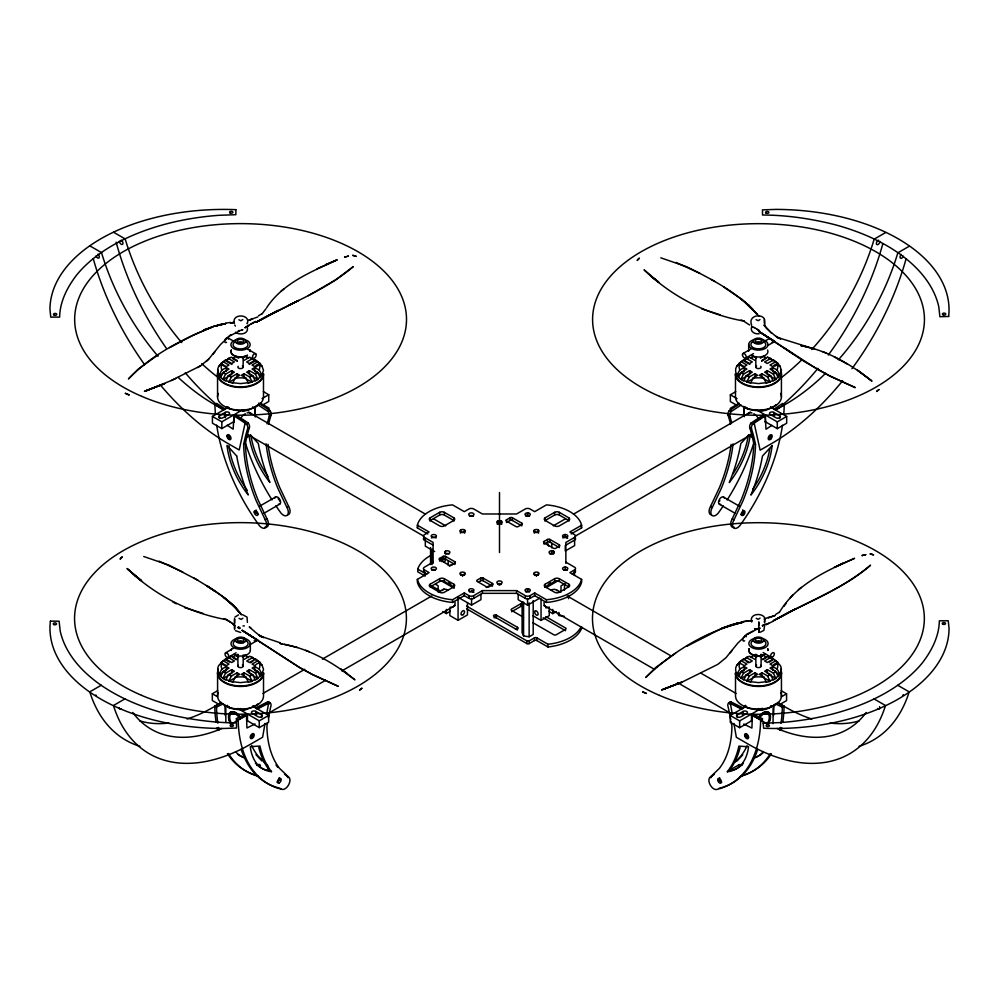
<?xml version="1.0" encoding="UTF-8"?>
<svg xmlns="http://www.w3.org/2000/svg" width="999" height="999" viewBox="0 0 999 999"><rect width="100%" height="100%" fill="white"/><g stroke="black" fill="none" stroke-linecap="round" stroke-linejoin="round"><path stroke-width="1.5" d="M751.485 721.378L751.498 714.335A171.865 99.226 60 0 0 768.106 724.225M751.735 622.027C748.176 611.725 768.718 612.15 764.56 622.477L764.26 621.166M765.421 422.465L765.434 415.409L753.933 422.053L760.127 450.187L769.73 444.642A204.221 117.907 -60 0 0 842.594 380.806M764.585 625.686L763.923 630.369L760.189 632.23M234.565 622.639L234.578 618.693L234.553 624.775M764.447 325.499L771.715 333.254L766.383 328.284L764.135 324.85L764.447 325.774L764.897 326.423L764.422 319.218L764.447 323.351M748.651 351.286L748.688 344.568M762.337 721.728A145.504 84.003 60 0 0 762.424 718.693L754.12 714.61L752.359 715.634L751.91 728.096L743.78 724.038M773.563 715.596L773.95 704.695M242.757 319.58L240.946 320.804L238.923 319.792M760.077 618.106L758.266 619.33L756.243 618.331M758.678 625.948L758.853 621.902L758.678 628.296L760.189 628.146L757.841 628.808L758.716 628.096M264.847 527.235A7.055 4.071 60 0 0 266.945 518.768L257.979 499.762A118.956 68.681 60 0 1 245.417 443.331A236.95 136.813 60 0 1 249.413 427.672A4.396 2.535 60 0 0 248.252 423.027L235.727 414.822L233.978 415.834L233.167 429.158L227.235 425.262M254.982 413.698L255.432 406.293M242.894 618.231L241.159 619.392L239.036 618.356M759.964 319.555L758.229 320.716L756.106 319.68M265.035 723.451L262.612 737.25L253.009 742.794A204.221 117.907 -60 0 1 113.436 705.519L124.912 698.9M266.646 714.248L268.806 701.972L257.305 708.616M268.406 411.138L269.068 408.179L260.115 403.009M762.399 709.502L762.399 708.815L760.589 710.289L758.328 708.503M711.475 514.922A7.055 4.071 -60 0 1 710.576 506.368L719.542 487.362A118.956 68.681 -60 0 0 731.131 444.405M723.276 505.881A145.504 84.003 -60 0 1 719.268 511.663A7.055 4.071 -60 0 1 712.212 515.596A7.055 4.071 -60 0 1 712.337 507.38L721.303 488.374A118.956 68.681 -60 0 0 733.066 443.893M734.315 527.335A7.055 4.071 -60 0 1 732.217 518.868L741.183 499.862A118.956 68.681 -60 0 0 753.745 443.419A236.95 136.813 -60 0 0 749.75 427.772A4.396 2.535 -60 0 1 750.911 423.126L763.436 414.91L765.197 415.921L765.996 429.245L771.927 425.362M782.479 425.249A145.504 84.003 -60 0 1 740.908 524.163A7.055 4.071 -60 0 1 733.853 528.096A7.055 4.071 -60 0 1 733.978 519.88L742.944 500.874A118.956 68.681 -60 0 0 755.506 444.443A236.95 136.813 -60 0 0 751.51 428.783A4.396 2.535 -60 0 1 752.672 424.138L765.197 415.921M220.779 377.085L223.401 372.302L228.971 369.093L226.273 367.532L221.828 370.105L219.156 374.912L220.629 377.597L224.275 380.332L225.799 381.006L228.296 375.686L234.353 372.202L231.656 370.641L225.612 374.138L223.114 378.846M228.846 381.743L231.481 376.96L237.038 373.751L239.735 375.299L235.289 377.872L232.605 383.304L225.799 380.394M220.804 676.111L223.439 671.316L228.996 668.106L226.311 666.558L221.865 669.118L219.181 673.938L220.667 676.61L224.313 679.357L225.836 680.032L228.334 674.712L234.378 671.216L231.693 669.667L225.637 673.164L223.139 677.871M228.883 680.769L231.518 675.986L237.075 672.777L239.76 674.325L235.314 676.897L232.642 682.317L225.836 679.42M738.698 377.073L741.333 372.277L746.89 369.068L744.205 367.52L739.76 370.08L737.075 374.9L738.561 377.572L742.207 380.319L743.731 380.994L746.228 375.674L752.272 372.177L749.587 370.629L743.531 374.113L741.046 378.833M746.777 381.73L749.412 376.948L754.969 373.738L757.654 375.287L753.221 377.847L750.536 383.279L743.731 380.382M741.071 677.846L743.568 673.139L749.612 669.642L752.309 671.203L746.253 674.7L743.756 680.019L738.586 675.986M746.802 680.756L749.437 675.961L754.994 672.752L757.692 674.313L753.246 676.872L750.561 682.305L743.756 679.407M737.112 673.925L739.784 669.105L744.23 666.545L746.927 668.094L741.37 671.303L738.736 676.71L737.112 673.925C734.427 670.541 735.301 664.497 739.784 663.061L744.23 665.634L746.927 664.073L741.37 660.863L737.112 664.785M265.871 308.853L261.963 313.986M843.268 562.986L834.415 567.357L854.595 558.316C826.235 570.704 795.641 584.765 779.282 612.512M219.156 365.784L223.401 361.863L228.971 365.072L226.273 366.621L221.828 364.061C217.345 365.497 216.471 371.528 219.156 374.912M221.828 364.061L221.079 367.083L221.828 370.105M223.401 361.863L225.612 360.027L231.656 363.511L234.353 361.963L228.296 358.466L225.799 360.914M257.63 372.302L260.264 377.697L261.888 374.912L259.216 370.105L254.77 367.532L252.073 369.093L257.63 372.302L255.432 374.138L249.388 370.641L246.691 372.202L252.747 375.686L255.245 381.006L257.929 379.458L255.432 374.138M259.216 370.105C260.602 365.422 260.077 361.363 254.77 366.621L252.073 365.072L257.63 361.863L260.264 363.611L261.888 366.396L259.216 364.061M261.888 374.912L263.486 370.354L261.888 365.784M220.667 663.348L223.439 660.888L228.996 664.098L226.311 665.646L221.865 663.086C217.37 664.51 216.508 670.554 219.181 673.938M221.865 663.086L221.116 666.108L221.865 669.118M223.439 660.888L225.637 659.053L231.693 662.537L234.378 660.988L228.334 657.492L225.836 659.939L229.495 662.05M257.667 671.316L260.302 676.723L261.925 673.938L259.24 669.118L254.795 666.558L252.11 668.106L257.667 671.316L255.469 673.164L249.413 669.667L246.728 671.216L252.772 674.712L255.269 680.032L257.954 678.483L255.469 673.164M259.24 669.118C260.627 664.435 260.115 660.389 254.795 665.646L252.11 664.098L257.667 660.888L260.302 662.637L261.925 665.421L259.24 663.086M261.925 673.938L263.524 669.367L261.925 664.797M737.075 365.759L741.333 361.838L746.89 365.047L744.205 366.608L739.76 364.036C735.264 365.472 734.402 371.516 737.075 374.9M739.76 364.036L739.01 367.058L739.76 370.08M741.333 361.838L743.531 360.002L749.587 363.499L752.272 361.95L746.228 358.454L741.046 362.45M775.561 372.277L778.196 377.684L779.819 374.9L777.135 370.08L772.689 367.52L770.004 369.068L775.561 372.277L773.363 374.113L767.307 370.629L764.622 372.177L770.666 375.674L773.164 380.994L775.861 379.445L773.363 374.113M777.135 370.08C778.533 365.397 778.009 361.351 772.689 366.608L770.004 365.047L775.561 361.838L778.196 363.586L779.819 366.371L777.135 364.036M779.819 374.9L781.418 370.329L779.819 365.759M739.784 663.061L739.048 666.083L739.784 669.105M741.37 660.863L743.568 659.028L749.612 662.524L752.309 660.963L746.253 657.479L743.756 659.914M775.599 671.303L778.221 676.71L779.844 673.925L777.172 669.105L772.726 666.545L770.029 668.094L775.599 671.303L773.388 673.139L767.344 669.642L764.647 671.203L770.704 674.7L773.201 680.019L775.886 678.458L773.388 673.139M777.172 669.105C778.558 664.422 778.046 660.376 772.726 665.634L770.029 664.073L775.599 660.863L778.371 663.336M779.844 673.925C782.529 670.541 781.655 664.497 777.172 663.061M266.608 307.817C282.592 283.167 311.651 271.628 337.262 259.79L317.095 268.818M783.928 606.343L786.076 603.384M244.43 409.802L242.632 411.288L248.052 410.277L254.595 407.28A19.918 11.501 0 0 0 257.767 404.895M762.362 409.79L760.551 411.263L765.971 410.264L772.527 407.255A19.918 11.501 0 0 0 775.699 404.87M164.585 383.666L144.405 391.371L164.56 383.616L145.879 390.859L171.353 380.507L200.574 365.796L208.679 359.141L220.554 344.493L230.732 334.902L227.235 337.762M681.905 682.192L663.199 689.385L681.905 682.192L717.894 664.323L725.998 657.679L737.886 643.031L748.064 633.428L744.567 636.301M234.865 617.12L238.536 614.86M212.924 354.208L215.072 351.598M730.257 652.734L732.392 650.124M742.781 754.857L737.037 760.976M790.321 597.689L792.756 594.892M748.538 435.164L740.821 443.581A126.411 72.989 -60 0 1 729.258 482.567A62.263 35.952 -60 0 0 750.311 434.428M206.244 361.513L208.679 359.153M735.276 761.987L741.021 755.881A118.956 68.681 60 0 0 747.102 745.729M762.424 718.693L760.664 719.705A145.504 84.003 60 0 1 717.344 789.297A7.055 4.071 60 0 1 710.289 785.089A7.055 4.071 60 0 1 710.414 777.022L719.38 768.368A118.956 68.681 60 0 0 731.93 726.435A236.95 136.813 60 0 0 731.081 721.415M710.414 777.022L714.322 774.312M281.106 291.121L284.003 288.836M798.426 589.647L801.335 587.375M220.779 363.611L225.612 360.027M224.275 361.588L223.114 361.85M257.929 378.846L260.264 377.085M220.804 662.637L225.637 659.053M257.954 677.871L260.302 676.111M738.698 363.586L743.531 360.002M775.861 378.833L778.196 377.073M738.736 662.612L743.568 659.028M742.245 660.589L741.071 660.851M775.886 677.846L778.221 676.098M228.846 358.953L229.495 358.479M228.883 657.966L231.518 656.218L237.075 659.427M746.777 358.928L749.412 357.18L754.969 360.389M747.452 657.479L743.756 659.303M784.24 404.533L775.923 410.052L774.163 409.028L782.479 403.521L784.24 404.533A145.504 84.003 -60 0 1 783.765 414.036M730.619 424.25A236.95 136.813 -60 0 0 728.096 415.272A4.396 2.535 -60 0 1 729.258 410.626L739.285 404.058M731.705 422.652A236.95 136.813 -60 0 0 729.857 416.296A4.396 2.535 -60 0 1 731.018 411.638L741.046 405.07M158.354 354.57L138.224 369.118L128.446 378.946C151.598 354.795 182.38 339.098 213.062 326.685L192.645 335.414L169.58 347.664M675.674 653.109L655.544 667.644L645.766 677.472C672.514 651.573 706.605 631.006 742.969 622.24L723.688 627.634M237.362 361.363L232.605 358.629L235.489 356.243M238.037 655.069L235.314 655.307L232.642 657.642M753.421 356.218L750.536 357.992L752.509 357.517M750.561 657.629L753.246 655.294L757.217 654.957M197.665 367.57L200.574 365.796M258.454 315.834L261.863 313.786M775.773 614.36L779.183 612.312M225.549 652.871L233.529 648.214M228.197 657.417A2.635 1.511 59.7 0 0 227.335 653.358A2.635 1.511 59.7 0 0 225.075 654.657A2.635 1.511 59.7 0 0 228.197 657.417L236.139 652.784M250.724 644.268L256.019 641.171M686.912 646.203L722.352 628.096M230.607 335.514L240.035 330.657M242.42 358.216L245.754 356.293L248.439 358.017L246.466 357.542M244.006 360.414L249.563 357.205L257.929 362.462M219.156 375.524L222.715 373.476M252.747 358.466L246.691 361.963L249.388 363.511L255.432 360.027L260.414 363.723M223.114 379.458L231.656 374.525L231.656 370.641M249.138 364.435L254.021 361.613M228.846 382.367L237.038 377.634L237.038 373.751M244.006 373.751L241.308 375.299L245.754 377.872L248.439 383.304L252.198 381.743L249.563 376.96L244.006 373.751L244.006 377.634L252.198 382.367M255.582 366.92L260.264 364.223M214.935 404.433L216.683 403.421L225 408.941L223.239 409.952L214.935 404.433A145.504 84.003 60 0 0 215.397 413.936M233.953 421.59L221.815 428.596L212.425 423.176L212.425 416.408L228.521 407.117M219.468 415.721L225.337 412.337A2.485 1.436 0 0 1 228.858 412.337A2.485 1.436 0 0 1 228.858 414.373L222.989 417.757A2.485 1.436 0 0 1 219.468 417.757A2.485 1.436 0 0 1 219.468 415.721L219.468 418.431M212.425 416.408L221.815 421.828L241.933 410.214M262.038 398.601L268.743 394.73L268.743 401.498L262 405.394M233.978 415.834L246.503 424.038L248.252 423.027M258.117 404.982L268.144 411.551L269.905 410.527A4.396 2.535 60 0 1 271.066 415.184A236.95 136.813 60 0 0 268.544 424.15M216.683 425.149A145.504 84.003 60 0 0 258.254 524.063A7.055 4.071 60 0 0 265.309 527.996A7.055 4.071 60 0 0 265.185 519.78L256.219 500.786A118.956 68.681 60 0 1 243.656 444.343A236.95 136.813 60 0 1 247.652 428.696L249.413 427.672M267.12 423.863A236.95 136.813 60 0 1 269.305 416.196L271.066 415.184M247.04 437.062L250.562 435.027M243.656 444.343L245.417 443.331M259.74 506.131L275.649 496.94M263.848 513.336L279.757 504.145M265.185 519.78L266.945 518.768M275.886 505.794A145.504 84.003 60 0 0 279.895 511.563A7.055 4.071 60 0 0 286.95 515.496A7.055 4.071 60 0 0 286.825 507.292L288.586 506.268L279.62 487.275A118.956 68.681 60 0 1 268.032 444.305M101.249 685.239L89.773 691.857A204.221 117.907 -60 0 0 139.848 746.29M885.638 232.53L874.162 239.161A171.865 99.226 -60 0 1 811.725 349.538M429.732 520.866A3.322 1.911 0 0 1 430.269 520.467L430.269 517.757L439.647 512.337A3.322 1.911 0 0 1 444.343 512.337L453.733 517.757L453.733 520.467A3.322 1.911 0 0 1 454.258 520.866M430.269 517.757A3.322 1.911 0 0 0 430.269 520.467L439.647 515.047A3.322 1.911 0 0 1 444.343 515.047L453.733 520.467A3.322 1.911 0 0 0 453.733 517.757M909.302 246.191L897.826 252.822A171.865 99.226 -60 0 1 838.448 359.765M453.733 520.467L444.343 525.886A3.322 1.911 0 0 1 439.647 525.886L430.269 520.467M242.457 657.242L245.779 655.307L248.464 657.642M760.351 358.191L763.686 356.268L766.358 357.992L761.613 361.351M244.031 659.427L249.588 656.218L252.772 657.492L255.269 659.939M761.925 360.389L767.482 357.18L770.666 358.454L773.164 360.889M219.181 674.55L226.311 670.441L226.311 666.558M737.075 375.512L744.205 371.403L744.205 367.52M252.772 657.492L246.728 660.988L249.413 662.537L255.469 659.053L260.302 662.637M770.666 358.454L764.622 361.95L767.307 363.499L773.363 360.002L778.196 363.586M223.139 678.483L230.469 674.25M250.387 662.749L252.822 661.338M741.046 379.445L749.587 374.513L749.587 370.629M433.116 562.175L424.4 567.207A3.322 1.911 0 0 0 424.4 569.917L424.4 572.627L426.748 573.975M453.558 563.723L445.517 559.078A1.661 0.962 0 0 0 443.169 559.078L439.647 561.101L439.647 558.391L443.169 556.368A1.661 0.962 0 0 1 445.517 556.368L454.907 561.788L454.907 564.497M506.53 519.792L510.039 517.757A1.661 0.962 0 0 1 512.387 517.757L521.778 523.176L521.778 525.886L512.387 520.467A1.661 0.962 0 0 0 510.039 520.467L506.53 522.502L506.53 519.792A1.661 0.962 0 0 0 506.53 521.141L515.909 526.56A1.661 0.962 0 0 0 518.256 526.56L521.778 524.525A1.661 0.962 0 0 0 521.778 523.176M228.883 681.38L235.901 677.334M244.031 672.777L241.346 674.325L245.779 676.897L248.464 682.317L252.223 681.38L249.588 675.986L244.031 672.777L244.031 676.66M746.777 382.342L754.969 377.61L754.969 373.738M761.925 373.738L759.24 375.287L763.686 377.847L766.358 383.279L770.117 381.73L767.482 376.948L761.925 373.738L761.925 377.61L770.117 382.342M774.687 366.233L778.196 364.21M219.068 704.42L212.325 700.524L212.325 693.756L217.695 690.659M737.1 405.457L730.356 401.561L730.356 394.792L735.726 391.695M565.859 562.175L574.575 567.207A3.322 1.911 0 0 1 574.575 569.917L569.88 572.627L581.618 579.395L581.618 582.105A41.483 23.951 0 0 1 546.416 602.422L534.677 595.654L529.994 598.364A3.322 1.911 0 0 1 525.299 598.364L516.583 593.331L482.392 593.331L473.676 598.364A3.322 1.911 0 0 1 468.981 598.364L464.285 595.654L452.559 602.422A41.483 23.951 0 0 1 417.357 582.105L417.357 579.395L429.095 572.627L424.4 569.917M449.363 566.121L454.058 563.411M739.21 403.221L730.269 408.391L730.918 411.351M453.733 584.14A3.322 1.911 0 0 1 453.733 586.85L444.343 592.27A3.322 1.911 0 0 1 439.647 592.27L430.269 586.85L430.269 584.14L439.647 578.721A3.322 1.911 0 0 1 444.343 578.721L453.733 584.14L453.733 586.85A3.322 1.911 0 0 1 454.258 587.237M544.717 520.866A3.322 1.911 0 0 1 545.242 520.467L545.242 517.757L554.632 512.337A3.322 1.911 0 0 1 559.315 512.337L568.706 517.757L568.706 520.467A3.322 1.911 0 0 1 569.23 520.866M453.733 586.85L444.343 581.43A3.322 1.911 0 0 0 439.647 581.43L430.269 586.85A3.322 1.911 0 0 1 430.269 584.14M545.242 517.757A3.322 1.911 0 0 0 545.242 520.467L554.632 515.047A3.322 1.911 0 0 1 559.315 515.047L568.706 520.467A3.322 1.911 0 0 0 568.706 517.757M262.949 693.456L304.807 669.293M322.365 659.153L431.73 596.003M438.486 592.107L443.893 588.985M553.259 525.849L565.409 518.831M573.513 514.148L750.399 412.025M568.706 520.467L559.315 525.886A3.322 1.911 0 0 1 554.632 525.886L545.242 520.467M480.719 578.046L477.197 580.069A1.661 0.962 0 0 0 477.197 581.43L486.575 586.85A1.661 0.962 0 0 0 488.923 586.85L492.445 584.815A1.661 0.962 0 0 0 492.445 583.453L483.066 578.046A1.661 0.962 0 0 0 480.719 578.046L480.719 580.744L478.371 582.105M544.068 541.458L547.589 539.435A1.661 0.962 0 0 1 549.937 539.435L559.315 544.855L559.315 547.564L549.937 542.145A1.661 0.962 0 0 0 547.589 542.145L544.068 544.168L544.068 541.458A1.661 0.962 0 0 0 544.068 542.819L553.458 548.239A1.661 0.962 0 0 0 555.806 548.239L559.315 546.203A1.661 0.962 0 0 0 559.315 544.855M417.357 579.395A41.483 23.951 0 0 0 452.559 599.712L464.285 592.944L468.981 595.654A3.322 1.911 0 0 0 473.676 595.654L482.392 590.621L516.583 590.621L525.299 595.654A3.322 1.911 0 0 0 529.994 595.654L534.677 592.944L546.416 599.712A41.483 23.951 0 0 0 581.618 579.395M571.178 533.941L581.618 527.922L581.618 525.212L569.88 531.98L574.575 534.69A3.322 1.911 0 0 1 574.575 537.4L574.637 545.579L565.259 550.998L565.259 545.579M268.856 713.036L325.562 680.294M341.77 670.941L455.194 605.456M486.251 587.524L490.297 585.189M575.362 536.076L752.247 433.953M574.575 537.4L565.859 542.432L565.859 563.361M237.799 708.466L259.253 720.841L268.644 715.421L268.644 722.202L259.253 727.622L247.115 720.604M757.18 410.264L777.284 421.878L786.675 416.458L786.675 423.239L777.284 428.658L765.147 421.64M442.832 611.525L446.341 613.548L450.374 611.226M565.859 545.142L574.575 540.109A3.322 1.911 0 0 0 575.099 537.799M501.348 584.078L499.488 585.152L497.627 584.078M459.428 598.076L471.565 605.082L480.956 599.662L480.956 594.243M449.862 608.591L449.862 615.584L458.079 620.329L467.47 614.909L467.47 602.622M545.242 584.14L554.632 578.721A3.322 1.911 0 0 1 559.315 578.721L568.706 584.14L568.706 586.85L559.315 592.27A3.322 1.911 0 0 1 554.632 592.27L545.242 586.85L545.242 584.14A3.322 1.911 0 0 0 545.242 586.85A3.322 1.911 0 0 0 544.717 587.237M545.242 586.85L554.632 581.43A3.322 1.911 0 0 1 559.315 581.43L568.706 586.85A3.322 1.911 0 0 0 568.706 584.14M546.328 587.562L558.391 580.594M522.989 603.471A1.661 0.962 0 0 0 520.991 603.633L511.6 609.053A1.661 0.962 0 0 0 511.6 610.401L523.476 617.257M572.227 573.975L574.575 572.627A3.322 1.911 0 0 0 575.099 570.304M511.6 611.75L520.991 606.343A1.661 0.962 0 0 1 522.989 606.181M518.169 594.343L518.169 599.75L527.559 605.169L539.697 598.164M565.047 583.528L561.001 585.864L561.001 592.007M533.004 615.771L541.046 620.416L549.263 615.671L549.263 607.28M548.763 611.326L552.784 613.636L556.306 611.613M522.09 601.935L522.09 632.729L523.576 635.926L529.133 636.788L533.191 634.44L533.191 600.574M466.508 606.043L526.848 640.883A1.661 0.962 0 0 0 529.195 640.883L534.477 637.837A1.661 0.962 0 0 1 536.825 637.837L547.964 644.268A42.495 24.538 0 0 0 581.006 627.022M466.508 608.753L526.848 643.593A1.661 0.962 0 0 0 529.195 643.593L534.477 640.546A1.661 0.962 0 0 1 536.825 640.546L547.964 646.977A42.495 24.538 0 0 0 581.992 627.335M752.547 631.293L748.026 633.903L758.703 628.321L757.841 628.808M760.376 657.217L763.711 655.294L766.395 657.629M761.962 659.415L768.194 656.368L773.201 659.303L769.53 662.025M737.112 674.537L744.23 670.416L744.23 666.545M762.836 659.69L765.209 658.316M770.704 657.479L764.647 660.963L767.344 662.524L773.388 659.028L778.221 662.612M741.071 678.458L748.401 674.238M746.802 681.368L753.833 677.31M773.538 665.933L778.221 663.224M761.962 672.752L759.265 674.313L763.711 676.872L766.395 682.305L770.154 681.368L767.519 675.961L761.962 672.752L761.962 676.635M729.095 702.859L730.856 701.847L743.381 708.091L741.62 709.115L729.095 702.859A4.396 2.535 60 0 0 727.934 706.168A236.95 136.813 60 0 1 730.769 719.73M751.785 720.666L739.647 727.684L730.257 722.265L730.257 715.484L746.34 706.193M737.299 714.809L743.156 711.425A2.485 1.436 0 0 1 746.678 711.425A2.485 1.436 0 0 1 746.678 713.461L740.821 716.845A2.485 1.436 0 0 1 737.299 716.845A2.485 1.436 0 0 1 737.299 714.809L737.299 717.519M730.257 715.484L739.647 720.903L761.101 708.516M781.206 696.902L786.575 693.806L786.575 700.586L779.819 704.482M780.981 723.326A145.504 84.003 60 0 0 782.317 707.205L784.065 706.193L777.147 702.796M729.807 770.104L739.085 764.747M727.334 771.752A62.263 35.952 60 0 0 748.551 746.74L738.898 746.128A126.411 72.989 60 0 1 727.334 771.752L729.095 770.729A62.263 35.952 60 0 0 743.431 763.211M745.604 358.104L753.521 353.596M742.994 353.521L750.948 349.001M764.198 341.471L769.505 338.449M768.119 345.292L773.438 342.27M251.124 323.976L255.719 321.428L248.202 325.524M773.351 620.879C805.681 602.197 841.945 589.86 870.554 565.184C841.882 589.735 805.831 602.397 773.363 620.766L795.404 608.978L779.457 617.519M248.014 325.624L248.214 325.537A48.851 7.767 -25.9 0 1 246.204 326.685M308.316 295.667L335.739 279.82L353.234 266.658C324.575 291.233 288.524 303.871 256.031 322.24L298.626 300.437L289.048 305.057M766.096 624.625L768.693 623.301L766.096 624.612M700.374 638.798L709.977 633.94M269.742 702.759L267.982 701.748L255.457 708.004L257.218 709.015L269.742 702.759A4.396 2.535 -60 0 1 270.904 706.081A236.95 136.813 -60 0 0 268.381 717.944M255.045 723.95L246.928 727.996L246.478 715.534L244.718 714.522L236.413 718.593A145.504 84.003 -60 0 0 236.501 721.628M216.096 722.215A145.504 84.003 -60 0 1 214.76 706.093L221.691 702.709M214.76 706.093L216.521 707.117L223.451 703.721M236.413 718.593L238.174 719.617L246.478 715.534M768.556 623.488L773.076 621.291M760.589 710.289L766.008 709.29L772.564 706.281A19.918 11.501 0 0 0 775.724 703.895M769.118 707.904L772.564 706.281L770.841 705.694L770.841 707.08M257.792 703.92A19.918 11.501 0 0 1 254.633 706.293L244.443 710.177L242.657 710.301L240.397 708.516M171.353 380.507L175.861 378.421M228.296 358.466L231.481 357.205L237.038 360.414M225.799 360.302L227.834 359.403M252.747 375.686L249.563 376.96M252.198 381.743L255.245 380.394M746.228 358.454L749.412 357.18M743.731 360.277L745.766 359.378M770.666 375.674L767.482 376.948M769.929 381.818L773.164 380.382M228.334 657.492L231.518 656.218M225.836 659.315L227.859 658.416M252.772 674.712L249.588 675.986M252.223 680.769L255.269 679.42M746.253 657.479L749.437 656.206L754.994 659.415M770.704 674.7L767.519 675.961M770.154 680.756L773.201 679.407M325.924 264.448L335.801 260.389M763.998 619.093L768.568 617.357M254.433 318.144L257.717 316.958M242.657 710.301L244.468 709.515L240.547 709.665A19.918 11.501 0 0 1 226.473 706.293L229.907 707.916L227.522 706.118M232.605 358.017L234.578 357.542M245.754 377.872L235.289 377.872M248.439 382.692L240.522 383.604L232.605 382.692M763.686 377.847L753.221 377.847M766.358 382.667L758.453 383.591L750.536 382.667M245.779 676.897L235.314 676.897M248.464 681.705L240.547 682.629L232.642 681.705M750.561 657.017L752.534 656.543M763.711 676.872L753.246 676.872M766.395 681.693L758.478 682.617L750.561 681.693M213.574 326.323L225.649 323.713L213.586 326.311M747.876 620.966L743.281 621.628L750.986 620.691L749.974 620.766M225.836 323.077L230.482 322.427M762.274 709.352L758.478 709.652A19.918 11.501 0 0 1 744.405 706.281L747.814 707.891M243.007 625.936L244.368 625.886M759.165 333.766C755.119 334.478 749.837 331.843 751.61 326.885M238.411 330.569L239.61 330.582M761.001 655.057L763.711 655.294M243.069 655.069L245.779 655.307M240.709 632.492L235.414 630.656M557.942 613.386L558.928 615.521L564.485 616.383M242.57 614.697L247.065 617.12L247.39 622.402M764.397 357.517L766.358 357.992M749.412 376.948L746.228 375.674M231.481 376.96L228.296 375.686M749.437 675.961L746.253 674.7M246.491 656.568L248.464 657.03M231.518 675.986L228.334 674.712M741.046 320.03L744.48 321.166C706.568 314.51 671.84 296.516 644.08 269.83L658.578 282.143M223.963 618.706L227.397 619.842C189.935 613.224 155.544 595.666 127.972 569.393M814.447 348.838L800.773 345.567C827.284 350.324 851.235 364.56 871.99 381.168L857.492 370.192L871.028 380.369M297.377 647.514L283.704 644.243C310.214 649 334.166 663.236 354.92 679.844L340.422 668.868L347.427 673.638M808.653 347.202L777.072 337.312M720.117 314.76L701.623 308.891M203.047 613.436L184.553 607.567M660.789 257.829L686.65 266.745C710.202 278.409 734.253 290.909 753.021 309.628M143.719 556.505L169.018 565.172L197.864 580.219M280.207 642.794L260.002 635.988M252.922 705.719L254.595 706.305M226.448 706.281L229.882 707.904M676.061 262.462L699.887 273.339M158.991 561.138L182.817 572.015M742.082 299.6L740.883 298.776L748.863 305.207L756.942 314.023L742.082 299.6L723.626 286.913M822.701 351.636L826.223 353.059M305.632 650.299L309.153 651.735M748.438 305.032L756.855 314.185L754.944 311.9M771.141 359.378L773.164 360.277M253.209 359.403L255.245 360.302M771.166 658.403L773.201 659.303M253.234 658.416L255.269 659.315M778.433 337.824L780.706 338.936L776.136 336.376M261.363 636.5L263.636 637.612L259.066 635.052M775.386 703.808L782.317 707.205M752.359 715.634L760.664 719.705M172.777 601.885L176.299 603.808M834.19 356.793L847.527 364.198M247.727 349.225L255.644 353.733A2.635 1.536 -60.3 0 1 254.832 357.829A2.635 1.536 -60.3 0 1 252.535 356.506A2.635 1.536 -60.3 0 1 255.644 353.733M227.872 337.874L233.179 340.909M711.288 279.47L714.897 281.543M194.218 578.146C210.402 588.149 227.809 597.677 239.785 612.862C231.019 601.298 218.456 593.543 206.556 585.589L214.648 590.996L206.506 585.576M744.467 321.703L749.712 325.037M753.221 356.268L756.543 358.191M779.819 375.512L772.689 371.403L772.689 367.52M744.954 361.601L749.837 364.423M775.861 379.445L767.307 374.513L767.307 370.629M738.698 364.21L743.381 366.908M770.579 407.167L786.675 416.458M779.632 415.784A2.485 1.436 0 0 1 779.632 417.819A2.485 1.436 0 0 1 776.111 417.819L770.254 414.435A2.485 1.436 0 0 1 770.254 412.4A2.485 1.436 0 0 1 773.763 412.4L779.632 415.784L779.632 418.494M730.356 394.792L737.062 398.663M729.258 410.626L731.018 411.638M750.911 423.126L752.672 424.138M728.096 415.272L729.857 416.296M749.75 427.772L751.51 428.783M748.538 435.089L752.06 437.125L752.06 434.328M753.745 443.419L755.506 444.443M723.513 497.04L739.422 506.218M719.405 504.245L735.314 513.424M710.576 506.368L712.337 507.38M732.217 518.868L733.978 519.88M113.699 232.317L125.175 238.948A171.865 99.226 60 0 0 181.681 342.595M897.701 685.252L909.177 691.87A204.221 117.907 60 0 1 859.09 746.303M90.035 245.979L101.511 252.61A171.865 99.226 60 0 0 158.017 356.256M874.038 698.913L885.514 705.531A204.221 117.907 60 0 1 745.928 742.806L736.338 737.274L733.915 723.463M565.259 536.775L567.607 538.124M235.289 356.293L238.624 358.216M753.246 655.294L756.58 657.217M261.888 375.524L254.77 371.416L254.77 367.532M776.285 672.477L779.844 674.537M227.023 361.613L231.905 364.435M257.929 379.458L249.388 374.525L249.388 370.641M746.203 661.326L748.651 662.737M768.568 674.238L775.886 678.458M220.779 364.223L224.288 366.246M763.124 677.31L770.154 681.368M263.386 391.633L268.743 394.73M781.206 690.709L786.575 693.806M248.601 412.025L425.487 514.148M433.591 518.831L445.741 525.849M556.468 589.772L560.514 592.107M567.27 596.003L671.241 656.031M700.936 673.189L736.051 693.456M741.645 708.628L730.144 701.985L732.292 714.26M427.784 533.941L417.357 527.922L417.357 525.212L429.095 531.98L424.4 534.69A3.322 1.911 0 0 0 424.4 537.4L424.4 540.109L433.116 545.142M246.753 433.953L423.638 536.076M543.806 605.456L654.532 669.38M677.484 682.629L730.144 713.036M424.4 537.4L433.116 542.432L433.116 563.361M434.69 551.56L425.312 546.141L425.312 539.373M545.766 616.583L565.571 628.009A1.661 0.962 0 0 1 565.571 629.37L556.181 634.79A1.661 0.962 0 0 1 553.833 634.79L532.717 622.589M480.719 580.744A1.661 0.962 0 0 1 483.066 580.744L492.445 586.163L492.445 583.453M543.131 617.769L565.571 630.719M471.565 590.859L473.913 592.22M440.734 580.506L454.133 588.249M431.543 555.094A42.495 24.538 0 0 0 417.744 569.08L425.174 573.376M496.353 615.147L517.47 627.335L517.47 630.044L494.006 616.495A1.661 0.962 0 0 1 494.006 615.147A1.661 0.962 0 0 1 496.353 615.147L496.353 617.857A1.661 0.962 0 0 0 494.006 617.857M425.174 576.086L417.744 571.79L417.744 569.08M435.439 584.215L438.136 585.776L438.136 591.92M431.655 585.913L439.697 590.559M235.314 655.307L238.649 657.242M233.828 658.329L236.201 659.702M261.925 674.55L254.795 670.441L254.795 666.558M250.637 674.25L257.954 678.483M220.804 663.249L225.487 665.946M245.205 677.334L252.223 681.38M253.896 706.917L268.644 715.421M261.601 714.747A2.485 1.436 0 0 1 261.601 716.783A2.485 1.436 0 0 1 258.079 716.783L252.21 713.398A2.485 1.436 0 0 1 252.21 711.363A2.485 1.436 0 0 1 255.732 711.363L261.601 714.747L261.601 717.457M212.325 693.756L217.695 696.852M284.515 774.213L288.424 776.922A7.055 4.071 -60 0 1 288.549 785.002A7.055 4.071 -60 0 1 281.493 789.21L279.732 788.186A145.504 84.003 -60 0 1 241.134 749.238M255.407 763.111A62.263 35.952 -60 0 0 269.742 770.641L271.503 771.653A126.411 72.989 -60 0 1 259.94 746.028L250.287 746.653A62.263 35.952 -60 0 0 271.503 771.653M230.856 622.29L227.285 620.229L232.292 623.364M763.161 652.572L771.116 657.242M250.562 635.776L242.058 630.244L299.076 667.245L312.899 674.75L338.211 686.288L312.899 674.75L300.312 667.956L242.145 630.406L258.117 640.446L250.162 635.476M756.705 329.071L759.49 330.781L755.119 328.047M767.482 357.18L770.117 358.928M767.519 656.206L770.154 657.954M258.629 403.146L269.905 410.527M792.444 353.708L804.732 361.788L829.42 375.786L855.281 387.624L829.982 376.074L817.382 369.28L759.215 331.73L792.532 353.646L784.327 348.002M753.496 327.51L753.496 327.485A48.626 5.757 22.7 0 1 752.509 326.723M238.137 627.647L239.485 628.596L238.124 627.622M251.548 358.479L252.198 358.953M251.586 657.504L252.223 657.966M773.363 360.002L775.561 361.838M774.687 361.563L775.861 361.838M743.531 374.113L741.333 372.277M745.416 407.08L747.776 408.866L744.367 407.255A19.918 11.501 0 0 0 758.453 410.626L762.362 410.477M773.388 659.028L775.599 660.863M743.568 673.139L741.37 671.303M255.432 360.027L257.63 361.863M225.612 374.138L223.401 372.302M227.485 407.105L229.857 408.878L226.436 407.28A19.918 11.501 0 0 0 240.522 410.639L244.43 410.502M255.469 659.053L257.667 660.888M256.793 660.614L257.954 660.876M225.637 673.164L223.439 671.316M777.846 337.887L771.603 332.842M260.776 636.575L254.52 631.505M232.292 623.351L234.865 625.861L232.617 623.601M134.503 575.374L141.533 580.781L127.01 568.506L141.508 580.819M235.502 332.242C239.473 335.552 249.188 334.066 247.24 327.235M288.424 776.922L279.458 768.281A118.956 68.681 -60 0 1 266.908 726.348A236.95 136.813 -60 0 1 267.47 722.989M265.709 763.586L257.817 755.781A118.956 68.681 -60 0 1 251.736 745.629M250.761 628.196L254.196 631.143M249.338 626.835L250.899 628.334L249.475 626.96M261.8 760.876L256.056 754.769M250.624 435.077L258.341 443.494A126.411 72.989 60 0 0 269.905 482.467A62.263 35.952 60 0 1 249.238 437.075M764.135 318.444C759.789 313.024 747.926 316.458 751.61 324.85M756.955 313.723L758.753 316.134M234.74 324.987L235.377 326.099M286.825 507.292L277.859 488.286A118.956 68.681 60 0 1 266.096 443.793M758.678 628.708L758.853 632.404L758.716 629.37M247.19 323.102L247.265 323.713C251.124 313.661 231.081 313.274 234.44 323.276M743.731 406.393L744.355 416.745M224.887 704.595L225.275 715.509M234.565 625.399L234.578 629.183L234.565 626.061M250.312 643.531L250.349 650.212M247.465 721.353L247.452 714.322A171.865 99.226 -60 0 1 230.844 724.213M233.916 422.252L233.903 415.197L245.404 421.84L239.211 449.975L229.608 444.43A204.221 117.907 60 0 1 160.614 385.277M781.443 673.189L781.443 695.878M781.418 374.163L781.418 396.853M777.284 421.878L777.284 428.658M773.763 412.4L773.763 416.458M773.076 708.378L773.076 723.726M772.726 666.545L772.726 670.416M770.816 406.68L770.816 408.054M767.344 669.642L767.344 673.526M762.262 708.241L762.262 709.677M761.101 654.195L761.101 666.083M755.856 654.195L755.856 666.083M755.818 356.668L755.818 367.058M754.994 672.752L754.994 676.635M749.612 669.642L749.612 673.526M745.404 705.294L745.404 706.668M743.855 409.353L743.855 415.497M743.156 711.425L743.156 715.484M739.647 720.903L739.647 727.684M574.575 569.917L574.575 572.627M574.487 571.303L574.487 575.374M568.543 595.554L568.543 598.638M565.184 534.527L565.184 537.237M565.184 567.032L565.184 569.742M564.485 584.053L564.485 590.209M559.315 512.337L559.315 515.047M559.315 578.721L559.315 581.43M558.928 612.437L558.928 615.521M554.632 512.337L554.632 515.047M554.632 578.721L554.632 581.43M553.558 551.223L553.558 553.933A2.635 1.523 0 0 0 549.837 553.933M552.784 609.44L552.784 613.636M551.76 543.206L551.76 547.814M551.698 550.786L551.698 553.483M549.937 539.435L549.937 542.145M547.964 644.268L547.964 646.977M547.589 539.435L547.589 542.145M546.416 599.712L546.416 602.422M541.046 598.925L541.046 620.416M538.261 529.907L538.261 532.617M538.261 572.539L538.261 575.249M536.825 637.837L536.825 640.546M536.401 574.8L536.401 576.323M534.677 592.944L534.677 595.654M534.54 529.907L534.54 532.617M534.54 572.539L534.54 575.249M534.477 637.837L534.477 640.546M529.994 595.654L529.994 598.364M529.195 640.883L529.195 643.593M529.133 602.921L529.133 636.788M527.647 512.849L527.647 515.559M527.647 588.711L527.647 591.42M527.559 598.401L527.559 605.169M526.848 640.883L526.848 643.593M525.299 595.654L525.299 598.364M523.576 602.06L523.576 635.926M520.991 603.633L520.991 606.343M516.583 590.621L516.583 593.331M512.387 517.757L512.387 520.467M510.039 517.757L510.039 520.467M501.348 521.078L501.348 523.788M499.5 492.507L499.5 552.547M497.627 521.078L497.627 523.788M483.066 578.046L483.066 580.744M482.392 590.621L482.392 593.331M473.676 595.654L473.676 598.364M471.565 598.314L471.565 605.082M468.981 595.654L468.981 598.364M464.435 529.907L464.435 532.617M464.435 572.539L464.435 575.249M464.285 592.944L464.285 595.654M462.574 574.8L462.574 576.323M460.701 529.907L460.701 532.617M460.701 572.539L460.701 575.249M458.079 597.29L458.079 620.329M452.559 599.712L452.559 602.422M448.189 560.664L448.189 565.272M446.341 609.353L446.341 613.548M445.417 551.223L445.417 553.933A2.635 1.523 0 0 1 449.138 553.933M445.517 556.368L445.517 559.078M444.343 512.337L444.343 515.047M444.343 578.721L444.343 581.43M443.169 556.368L443.169 559.078M441.658 558.503L441.658 561.588M439.647 512.337L439.647 515.047M439.647 578.721L439.647 581.43M432.043 549.213L432.043 564.61M430.557 547.552L430.557 564.485M424.637 572.577L424.637 575.274M259.253 720.841L259.253 727.622M255.732 711.363L255.732 715.421M255.257 409.29L255.257 416.97M252.884 406.693L252.884 408.079M249.413 669.667L249.413 673.551M243.144 356.68L243.144 367.083M243.182 655.706L243.182 666.108M237.924 654.22L237.924 666.108M237.075 672.777L237.075 676.66M231.693 669.667L231.693 673.551M227.472 705.306L227.472 706.68M226.273 367.532L226.273 371.416M225.824 708.316L225.824 722.14M225.337 412.337L225.337 417.757M221.815 421.828L221.815 428.596M217.557 374.175L217.557 396.878M217.582 673.201L217.582 695.903M760.726 366.308A2.622 1.511 0 0 1 759.952 368.306A2.622 1.511 0 0 1 756.443 368.032A2.622 1.511 0 0 1 756.593 365.996M755.818 343.294A2.622 1.511 0 0 1 758.453 341.77A2.622 1.511 0 0 1 761.076 343.294M780.631 393.431A22.965 13.262 0 0 1 761.45 410.002A22.965 13.262 0 0 1 735.476 396.853L735.476 374.163A22.965 13.262 0 0 0 761.45 387.312A22.965 13.262 0 0 0 780.631 370.729M780.631 370.179A22.965 13.262 0 0 1 761.45 386.763A22.965 13.262 0 0 1 735.476 373.614M754.707 327.859A48.851 5.807 22.7 0 1 753.783 327.21M763.124 339.797A9.653 5.532 0.4 0 1 765.771 348.139A9.653 5.532 0.4 0 1 750.986 348.127A9.653 5.532 0.4 0 1 753.471 339.785M773.938 340.472A2.635 1.523 60.4 0 1 772.115 342.145M767.607 350.075A9.653 5.532 0.4 0 1 763.174 356.281A9.653 5.532 0.4 0 1 751.51 355.394M763.586 341.571A7.455 4.271 0.4 0 1 763.648 347.615A7.455 4.271 0.4 0 1 753.096 347.59A7.455 4.271 0.4 0 1 753.034 341.546M237.899 343.306A2.622 1.511 0 0 1 240.522 341.795A2.622 1.511 0 0 1 243.144 343.306M263.486 373.638A22.965 13.262 0 0 1 237.525 386.775A22.965 13.262 0 0 1 218.331 370.204M242.382 366.009A2.622 1.511 0 0 1 242.532 368.057A2.622 1.511 0 0 1 239.011 368.319A2.622 1.511 0 0 1 238.249 366.321M218.331 393.444A22.965 13.262 0 0 0 237.525 410.027A22.965 13.262 0 0 0 263.486 396.878L263.486 374.175A22.965 13.262 0 0 1 237.525 387.325A22.965 13.262 0 0 1 218.331 370.754M248.776 325.749A48.626 7.692 -25.9 0 1 246.428 326.985M227.485 337.762A2.635 1.536 -60.3 0 1 228.172 338.149M228.359 338.574A2.635 1.536 -60.3 0 1 228.434 339.086M226.573 342.32A2.635 1.536 -60.3 0 1 224.7 341.233A2.635 1.536 -60.3 0 1 226.548 338.012M245.317 339.822A9.653 5.532 -0.4 0 1 247.964 348.151A9.653 5.532 -0.4 0 1 233.179 348.264A9.653 5.532 -0.4 0 1 235.664 339.897M247.44 355.232A9.653 5.532 -0.4 0 1 235.801 356.206A9.653 5.532 -0.4 0 1 231.244 350.012M249.887 349.875A9.653 5.532 -0.4 0 1 250.225 351.298M245.779 341.596A7.455 4.271 -0.4 0 1 245.829 347.64A7.455 4.271 -0.4 0 1 235.289 347.714A7.455 4.271 -0.4 0 1 235.227 341.67M247.44 355.419A9.653 5.532 -0.4 0 1 235.801 356.381A9.653 5.532 -0.4 0 1 231.244 350.199M249.887 350.062A9.653 5.532 -0.4 0 1 250.225 351.486M242.407 665.034A2.622 1.511 0 0 1 242.557 667.082A2.622 1.511 0 0 1 239.048 667.344A2.622 1.511 0 0 1 238.274 665.346M238.012 641.945A2.622 1.511 0 0 1 241.234 640.871A2.622 1.511 0 0 1 243.082 642.719M218.369 692.469A22.965 13.262 0 0 0 237.55 709.04A22.965 13.262 0 0 0 263.524 695.903L263.524 673.201A22.965 13.262 0 0 1 237.55 686.35A22.965 13.262 0 0 1 218.369 669.767M263.524 672.652A22.965 13.262 0 0 1 237.55 685.801A22.965 13.262 0 0 1 218.369 669.23M240.022 628.034A47.627 8.641 18.9 0 1 238.549 627.022M239.847 627.996A46.329 8.242 19.1 0 1 238.286 626.91M256.306 638.761A2.635 1.511 59.7 0 1 256.181 641.058A2.635 1.511 59.7 0 1 254.233 640.696M243.107 638.161A9.653 5.619 -0.4 0 1 248.589 646.765A9.653 5.619 -0.4 0 1 232.779 646.89A9.653 5.619 -0.4 0 1 238.112 638.199M250.349 650.386A9.653 5.619 -0.4 0 1 244.443 655.619A9.653 5.619 -0.4 0 1 233.916 654.482M231.056 650.536A9.653 5.619 -0.4 0 1 231.368 649.088M245.904 640.496A7.455 4.333 -0.4 0 1 245.966 646.64A7.455 4.333 -0.4 0 1 235.414 646.715A7.455 4.333 -0.4 0 1 235.352 640.584M231.381 723.176A8.279 4.783 60 0 1 230.881 713.985A8.279 4.783 60 0 1 238.449 716.62M230.544 723.663A9.953 5.744 60 0 1 230.544 712.162A9.953 5.744 60 0 1 240.497 717.906M758.503 717.906A9.953 5.744 -60 0 1 768.456 712.162A9.953 5.744 -60 0 1 768.456 723.663M760.551 716.62A8.279 4.783 -60 0 1 768.119 713.985A8.279 4.783 -60 0 1 767.619 723.176M455.144 602.372A9.953 5.744 60 0 1 449.925 607.217M442.008 590.721A9.953 5.744 60 0 1 448.101 590.184M432.192 569.63A2.485 1.436 0 0 1 435.202 569.867M450.724 584.128A4.146 2.398 0 0 1 449.862 583.753M449.2 583.254A4.146 2.398 0 0 1 448.788 582.679M547.889 543.681A9.953 5.744 60 0 1 548.588 546.041M525.886 515.546A2.485 1.436 0 0 1 528.883 515.771M444.368 558.104A2.485 1.436 60 0 1 444.567 561.575A2.485 1.436 60 0 1 441.795 558.891M472.177 515.971A2.485 1.436 0 0 1 473.464 515.971M551.023 590.272A9.953 5.744 -60 0 1 557.117 590.821M549.2 607.305A9.953 5.744 -60 0 1 543.98 602.459M545.816 607.504A2.485 1.436 60 0 1 546.091 608.091M563.923 569.954A2.485 1.436 0 0 1 566.933 569.717M550.337 582.767A4.146 2.398 0 0 1 549.925 583.341M549.263 583.841A4.146 2.398 0 0 1 548.401 584.215M424.4 572.627A3.322 1.911 0 0 1 423.876 570.304M424.4 540.109A3.322 1.911 0 0 1 423.876 537.799M417.357 527.922A41.483 23.951 0 0 1 418.219 525.399M580.744 525.399A41.483 23.951 0 0 1 581.618 527.922M431.506 537.999A2.635 1.523 0 0 1 436.063 537.999M469.468 516.008A2.635 1.523 0 0 1 473.189 516.008M497.202 524.113A2.635 1.523 0 0 1 501.773 524.113M431.918 570.192A2.635 1.523 0 0 1 435.102 569.954M469.468 591.87A2.635 1.523 0 0 1 473.189 591.87M498.164 583.766A2.635 1.523 0 0 0 502.122 582.442A2.635 1.523 0 0 0 498.164 581.131A2.635 1.523 0 0 0 498.164 583.766A2.635 1.523 0 0 1 500.799 583.841M461.251 575.012A2.635 1.523 0 0 1 463.886 575.012M535.089 575.012A2.635 1.523 0 0 1 537.724 575.012M525.786 591.87A2.635 1.523 0 0 1 529.507 591.87M563.873 569.88A2.635 1.523 0 0 0 567.819 568.556A2.635 1.523 0 0 0 563.873 567.245A2.635 1.523 0 0 0 563.873 569.88A2.635 1.523 0 0 1 567.045 570.192M562.912 537.999A2.635 1.523 0 0 1 567.469 537.999M525.786 516.008A2.635 1.523 0 0 1 529.507 516.008M460.289 532.942A2.635 1.523 0 0 1 464.847 532.942M534.128 532.942A2.635 1.523 0 0 1 538.686 532.942M581.618 525.212A41.483 23.951 0 0 0 546.416 504.882L534.677 511.663L529.994 508.953A3.322 1.911 0 0 0 525.299 508.953L516.583 513.986L482.392 513.986L473.676 508.953A3.322 1.911 0 0 0 468.981 508.953L464.285 511.663L452.559 504.882A41.483 23.951 0 0 0 417.357 525.212M454.907 561.788A1.661 0.962 0 0 1 454.907 563.136L451.386 565.172A1.661 0.962 0 0 1 449.038 565.172L439.647 559.752A1.661 0.962 0 0 1 439.647 558.391M517.47 627.335A1.661 0.962 0 0 1 517.47 628.696A1.661 0.962 0 0 1 515.122 628.696M738.336 765.833A4.146 2.398 60 0 1 741.907 765.459M719.243 781.031A4.146 2.398 60 0 1 718.768 780.069M766.62 711.837A9.953 5.744 -60 0 1 769.205 721.453M758.129 718.031A9.953 5.744 -60 0 1 764.934 712M747.564 736.725A2.485 1.436 60 0 1 746.74 735.014M730.681 769.267A7.055 4.071 60 0 1 730.531 767.694M770.391 753.583A145.504 84.003 60 0 1 740.284 776.473M780.256 727.447A145.504 84.003 60 0 1 779.695 730.144M771.403 753.758A145.504 84.003 60 0 1 742.045 775.461M784.065 706.193A145.504 84.003 60 0 1 782.741 722.302M781.742 727.784A145.504 84.003 60 0 1 781.143 730.444M763.136 752.722A62.263 35.952 60 0 1 753.533 757.766M763.311 751.723A62.263 35.952 60 0 1 754.432 757.991M721.728 782.155A2.66 1.536 60 0 1 719.779 780.194A2.66 1.536 60 0 1 719.705 777.746M710.838 777.796A7.055 4.071 60 0 1 712.175 776.011M757.704 749.325A145.504 84.003 60 0 1 719.105 788.286M729.557 703.97A4.396 2.535 60 0 1 729.72 702.959M729.844 702.684A4.396 2.535 60 0 1 730.856 701.847M747.801 737.062A2.81 1.623 60 0 1 746.44 734.602M740.072 747.614A126.411 72.989 60 0 1 729.095 770.729M256.93 765.371A4.146 2.398 -60 0 1 260.502 765.746M280.369 778.983A4.146 2.398 -60 0 1 280.07 779.969M229.695 721.39A9.953 5.744 60 0 1 232.268 711.775M233.966 711.937A9.953 5.744 60 0 1 239.31 715.833M252.16 734.952A2.485 1.436 -60 0 1 251.336 736.663M279.133 777.647A2.66 1.536 -60 0 1 279.058 780.094A2.66 1.536 -60 0 1 277.11 782.067M286.663 775.911A7.055 4.071 -60 0 1 287.999 777.697M281.493 789.21A145.504 84.003 -60 0 1 238.174 719.617M267.982 701.748A4.396 2.535 -60 0 1 269.118 702.871M269.255 703.508A4.396 2.535 -60 0 1 269.28 703.87M277.697 767.257A118.956 68.681 -60 0 1 275.999 764.934M252.397 734.515A2.81 1.623 -60 0 1 251.036 736.975M269.742 770.641A126.411 72.989 -60 0 1 258.766 747.514M268.107 766.221A7.055 4.071 -60 0 1 268.157 769.18M266.783 764.435A7.055 4.071 -60 0 1 267.595 765.134M256.793 775.361A145.504 84.003 -60 0 1 227.435 753.671M217.695 730.356A145.504 84.003 -60 0 1 217.095 727.697M258.554 776.385A145.504 84.003 -60 0 1 228.434 753.496M219.143 730.044A145.504 84.003 -60 0 1 218.569 727.359M217.857 723.226A145.504 84.003 -60 0 1 216.521 707.117M244.405 757.891A62.263 35.952 -60 0 1 235.527 751.635M245.292 757.667A62.263 35.952 -60 0 1 237.824 754.357M274.875 498.002A4.146 2.398 60 0 1 279.795 499.388A4.146 2.398 60 0 1 278.434 504.245M255.719 513.186A4.146 2.398 60 0 1 255.269 512.212M247.103 412.924A9.953 5.744 -60 0 1 251.373 414.235M240.297 418.943A9.953 5.744 -60 0 1 245.279 413.698M230.157 438.086A2.485 1.436 60 0 1 228.908 435.926M246.503 424.038A4.396 2.535 60 0 1 247.652 428.696M230.282 438.124A2.81 1.623 60 0 1 229.046 436.376M247.215 490.247A62.263 35.952 60 0 1 228.958 445.804M258.354 514.41A2.66 1.536 60 0 1 256.368 512.562A2.66 1.536 60 0 1 256.169 510.039M288.586 506.268A7.055 4.071 60 0 1 287.687 514.835M272.028 499.887A145.504 84.003 60 0 1 245.017 441.733M268.144 411.551A4.396 2.535 60 0 1 269.305 416.196M278.134 498.688A2.66 1.536 60 0 1 278.596 499.15M279.295 500.337A2.66 1.536 60 0 1 279.508 500.961M267.969 476.486A62.263 35.952 60 0 1 250.999 436.063M720.729 504.345A4.146 2.398 -60 0 1 719.367 499.475A4.146 2.398 -60 0 1 724.287 498.101M743.905 512.312A4.146 2.398 -60 0 1 743.443 513.286M742.831 514.173A4.146 2.398 -60 0 1 742.132 514.935M747.727 414.298A9.953 5.744 60 0 1 751.997 412.974M753.82 413.748A9.953 5.744 60 0 1 758.803 419.006M770.192 435.989A2.485 1.436 -60 0 1 768.943 438.149A2.81 1.623 -60 0 0 770.329 435.801M753.683 443.306A145.504 84.003 -60 0 1 727.135 499.975M748.164 436.163A62.263 35.952 -60 0 1 732.954 473.988M719.667 501.061A2.66 1.536 -60 0 1 719.867 500.424M769.804 448.651A62.263 35.952 -60 0 1 752.846 489.073M742.707 509.84A2.66 1.536 -60 0 1 742.944 512.337A2.66 1.536 -60 0 1 740.808 514.51M144.643 364.722A204.221 117.907 60 0 1 93.269 258.691M224.051 409.528A171.865 99.226 60 0 1 178.084 377.297M97.977 254.171A2.485 1.436 60 0 1 98.926 257.917A2.485 1.436 60 0 1 96.004 256.006M219.093 406.73A204.221 117.907 60 0 1 185.252 372.777M166.521 348.539A204.221 117.907 60 0 1 116.159 242.195M218.731 377.959A171.865 99.226 60 0 1 201.748 363.636M121.191 240.172A2.485 1.436 60 0 1 122.952 243.232A2.485 1.436 60 0 1 121.191 244.243A2.485 1.436 60 0 1 119.43 241.196M882.791 243.818A204.221 117.907 -60 0 1 828.308 355.02M817.969 368.319A204.221 117.907 -60 0 1 782.554 404.957M802.01 359.615A171.865 99.226 -60 0 1 780.606 378.171M879.907 241.408A2.485 1.436 -60 0 1 877.996 244.53A2.485 1.436 -60 0 1 876.41 243.069A2.485 1.436 -60 0 1 878.608 240.197M906.068 258.903A204.221 117.907 -60 0 1 851.972 368.681M825.661 373.276A171.865 99.226 -60 0 1 775.286 409.74M903.333 256.219A2.485 1.436 -60 0 1 900.411 258.129A2.485 1.436 -60 0 1 901.36 254.383M859.165 720.866A171.865 99.226 60 0 1 830.032 723.051M811.875 719.005A171.865 99.226 60 0 1 777.709 702.359M903.383 694.617A2.485 1.436 60 0 1 902.559 695.379M866.158 712.499A171.865 99.226 60 0 1 777.022 728.458M879.545 706.63A2.485 1.436 60 0 1 879.42 708.815A2.485 1.436 60 0 1 877.559 708.466M221.928 728.446A171.865 99.226 -60 0 1 132.78 712.487M120.929 708.791A2.485 1.436 -60 0 1 119.168 707.779M221.241 702.347A171.865 99.226 -60 0 1 187.063 718.993M168.918 723.039A171.865 99.226 -60 0 1 139.773 720.853M96.391 695.366A2.485 1.436 -60 0 1 95.742 694.992M760.751 665.322A2.622 1.511 0 0 1 759.989 667.332A2.622 1.511 0 0 1 756.468 667.057A2.622 1.511 0 0 1 756.618 665.009M780.669 692.444A22.965 13.262 0 0 1 761.475 709.028A22.965 13.262 0 0 1 735.514 695.878L735.514 673.189A22.965 13.262 0 0 0 761.475 686.338A22.965 13.262 0 0 0 780.669 669.755M780.669 669.205A22.965 13.262 0 0 1 761.475 685.789A22.965 13.262 0 0 1 735.514 672.639M755.943 641.92A2.622 1.511 0 0 1 758.478 640.796A2.622 1.511 0 0 1 761.013 641.92M750.998 620.729A48.851 38.312 44.1 0 1 751.972 620.679M751.036 620.866A48.626 38.149 44.2 0 1 752.01 620.829M765.197 624.213A47.627 11.414 -23.6 0 1 762.462 625.549M765.271 624.25A46.329 10.889 -23.8 0 1 762.337 625.686M763.248 638.673A9.653 5.619 0.4 0 1 765.334 647.514A9.653 5.619 0.4 0 1 750.137 646.328A9.653 5.619 0.4 0 1 755.918 638.111M744.655 640.834A2.635 1.511 -59.6 0 1 743.056 638.548A2.635 1.511 -59.6 0 1 746.278 636.688M765.284 654.183A9.653 5.619 0.4 0 1 763.298 655.069M760.976 655.631A9.653 5.619 0.4 0 1 749.088 648.738M767.731 648.763A9.653 5.619 0.4 0 1 768.081 650.212M765.284 654.37A9.653 5.619 0.4 0 1 753.646 655.244A9.653 5.619 0.4 0 1 749.088 648.925M767.731 648.95A9.653 5.619 0.4 0 1 768.069 650.399M763.711 640.471A7.455 4.333 0.4 0 1 763.773 646.615A7.455 4.333 0.4 0 1 753.221 646.603A7.455 4.333 0.4 0 1 753.171 640.459M235.876 209.69L235.839 214.698L218.706 215.322A182.517 105.37 0 0 0 76.573 275.112C67.333 287.188 59.865 301.598 59.653 317.095L50.749 317.12L49.95 309.29A173.739 100.3 0 0 1 235.339 209.64L235.876 209.69M763.161 723.214L763.661 728.259A173.739 100.3 0 0 0 949.05 628.608L948.251 620.779L939.347 620.804C939.135 636.301 931.667 650.711 922.427 662.787A182.517 105.37 0 0 1 780.294 722.577L763.161 723.214M751.635 326.223L751.935 327.272L751.635 326.223M241.383 329.857L242.869 329.695L241.383 329.87M50.437 621.153L50.362 621.465A173.739 100.3 0 0 0 222.952 728.496L236.526 728.034L236.476 722.889C211.95 722.789 187.512 719.168 163.761 713.124A182.517 105.37 0 0 1 60.202 631.068L59.103 621.178L50.437 621.153M948.638 316.446L939.897 316.733L938.798 306.83A182.517 105.37 0 0 0 835.239 224.775C811.488 218.731 787.05 215.11 762.524 215.01L762.474 209.865L776.048 209.403A173.739 100.3 0 0 1 948.638 316.446M121.054 557.979L120.08 559.165L122.353 556.818L121.054 557.979M638.136 259.303L637.15 260.489L639.422 258.142L638.136 259.303M772.115 445.566L762.462 456.081A126.411 72.989 -60 0 1 750.898 495.067A62.263 35.952 -60 0 0 772.115 445.566M361.85 688.261L359.578 690.122L361.85 688.261M878.92 389.585L876.647 391.446L878.92 389.585M219.543 324.725L225.637 323.501L219.543 324.725M736.875 623.251L720.928 628.783L730.906 624.837L742.969 622.04L736.875 623.251M762.712 626.036L762.712 626.086M268.094 315.721L256.031 322.352L278.072 310.439L268.094 315.721M205.045 329.47L203.596 330.257L213.062 326.685L205.045 329.47M246.366 327.048L245.092 327.684L246.366 327.048M681.892 682.142L661.738 689.897L681.892 682.142M775.037 615.496L768.268 617.769L775.037 615.484M250.974 319.58L248.714 320.342L250.974 319.58M253.271 318.506L250.936 319.243L253.271 318.519M345.629 256.818L344.568 257.105L346.578 256.568L345.629 256.818M862.949 555.344L861.887 555.631L863.898 555.094L862.949 555.344M217.857 325.374L214.985 326.111L217.857 325.362M348.376 256.144L347.29 256.393L348.376 256.144M865.708 554.67L864.622 554.92L865.708 554.67M232.904 322.802L230.307 323.052L232.904 322.827M236.001 608.166L223.801 597.452L231.756 603.983L239.86 612.699L236.001 608.166M756.38 629.233L754.582 628.783L756.38 629.233M282.492 643.98L280.082 643.456L282.492 643.98M354.583 255.819L352.635 255.319L356.281 256.381L354.583 255.819M871.915 554.345L869.954 553.846L873.613 554.92L871.915 554.345M129.046 394.905L125.387 393.344L129.046 394.905M646.365 693.431L642.719 691.882L646.365 693.431M767.207 336.675L759.14 331.568L775.199 341.77L767.207 336.675M658.603 282.105L651.56 276.711L658.603 282.105M236.701 455.994L227.048 445.467A62.263 35.952 60 0 0 248.264 494.967A126.411 72.989 60 0 1 236.701 455.994M241.371 614.66L239.51 612.275L241.358 614.66M659.602 396.378A165.921 95.792 0 0 0 923.338 330.469A165.921 95.792 0 0 0 692.607 231.556A165.921 95.792 0 0 0 659.602 396.378M742.444 354.732A2.635 1.523 60.4 0 0 745.217 358.216A2.635 1.523 60.4 0 0 745.242 354.483A2.635 1.523 60.4 0 0 742.444 354.732M756.018 342.47A3.334 1.911 0.4 0 0 761.588 341.621A3.334 1.911 0.4 0 0 757.479 339.285A3.334 1.911 0.4 0 0 756.018 342.47M754.657 343.256A5.27 3.022 0.4 0 0 763.461 341.908A5.27 3.022 0.4 0 0 756.967 338.211A5.27 3.022 0.4 0 0 754.657 343.256M141.683 396.328A165.921 95.792 0 0 0 405.407 330.407A165.921 95.792 0 0 0 174.675 231.506A165.921 95.792 0 0 0 141.683 396.328M234.141 322.365A47.627 36.139 36.7 0 0 232.767 322.44A46.329 35.24 37.1 0 1 234.153 322.365M238.162 342.57A3.334 1.911 -0.4 0 0 243.731 341.67A3.334 1.911 -0.4 0 0 239.635 339.36A3.334 1.911 -0.4 0 0 238.162 342.57M236.8 343.356A5.27 3.022 -0.4 0 0 245.604 341.945A5.27 3.022 -0.4 0 0 239.123 338.299A5.27 3.022 -0.4 0 0 236.8 343.356M141.571 695.341A165.921 95.792 0 0 0 405.307 629.432A165.921 95.792 0 0 0 174.563 530.519A165.921 95.792 0 0 0 141.571 695.341M238.299 641.57A3.334 1.936 -0.4 0 0 243.856 640.659A3.334 1.936 -0.4 0 0 239.76 638.311A3.334 1.936 -0.4 0 0 238.299 641.57M236.925 642.369A5.27 3.059 -0.4 0 0 245.729 640.933A5.27 3.059 -0.4 0 0 239.248 637.225A5.27 3.059 -0.4 0 0 236.925 642.369M463.224 614.572A2.485 1.436 -60 0 0 464.011 610.714A2.485 1.436 -60 0 0 461.076 613.324A2.485 1.436 -60 0 0 463.224 614.572M534.602 611.95A2.485 1.436 60 0 0 537.237 615.234A2.485 1.436 60 0 0 537.237 611.713A2.485 1.436 60 0 0 534.602 611.95M432.467 537.362A2.635 1.523 0 0 0 436.413 536.038A2.635 1.523 0 0 0 432.467 534.727A2.635 1.523 0 0 0 432.467 537.362M470.017 515.684A2.635 1.523 0 0 0 473.963 514.373A2.635 1.523 0 0 0 470.017 513.049A2.635 1.523 0 0 0 470.017 515.684M498.164 523.476A2.635 1.523 0 0 0 502.122 522.152A2.635 1.523 0 0 0 498.164 520.841A2.635 1.523 0 0 0 498.164 523.476M445.417 553.371A2.635 1.523 0 0 0 449.825 552.697A2.635 1.523 0 0 0 446.59 550.836A2.635 1.523 0 0 0 445.417 553.371M432.467 569.88A2.635 1.523 0 0 0 436.413 568.556A2.635 1.523 0 0 0 432.467 567.245A2.635 1.523 0 0 0 432.467 569.88M469.468 591.308A2.635 1.523 0 0 0 473.876 590.621A2.635 1.523 0 0 0 470.641 588.761A2.635 1.523 0 0 0 469.468 591.308M460.701 574.687A2.635 1.523 0 0 0 465.109 574.013A2.635 1.523 0 0 0 461.888 572.14A2.635 1.523 0 0 0 460.701 574.687M535.089 574.937A2.635 1.523 0 0 0 539.035 573.613A2.635 1.523 0 0 0 535.089 572.302A2.635 1.523 0 0 0 535.089 574.937M526.323 591.545A2.635 1.523 0 0 0 530.282 590.234A2.635 1.523 0 0 0 526.323 588.911A2.635 1.523 0 0 0 526.323 591.545M550.374 553.621A2.635 1.523 0 0 0 554.333 552.297A2.635 1.523 0 0 0 550.374 550.986A2.635 1.523 0 0 0 550.374 553.621M563.873 537.362A2.635 1.523 0 0 0 567.819 536.038A2.635 1.523 0 0 0 563.873 534.727A2.635 1.523 0 0 0 563.873 537.362M526.323 515.684A2.635 1.523 0 0 0 530.282 514.373A2.635 1.523 0 0 0 526.323 513.049A2.635 1.523 0 0 0 526.323 515.684M461.251 532.305A2.635 1.523 0 0 0 465.197 530.981A2.635 1.523 0 0 0 461.251 529.67A2.635 1.523 0 0 0 461.251 532.305M535.089 532.305A2.635 1.523 0 0 0 539.035 530.981A2.635 1.523 0 0 0 535.089 529.67A2.635 1.523 0 0 0 535.089 532.305M717.707 780.256A2.66 1.536 60 0 0 720.828 783.141A2.66 1.536 60 0 0 720.079 779.058A2.66 1.536 60 0 0 717.707 780.256M744.68 735.626A2.81 1.623 60 0 0 747.989 738.673A2.81 1.623 60 0 0 747.19 734.34A2.81 1.623 60 0 0 744.68 735.626M279.358 782.854A2.66 1.536 -60 0 0 280.894 778.658A2.66 1.536 -60 0 0 277.647 780.644A2.66 1.536 -60 0 0 279.358 782.854M252.272 738.373A2.81 1.623 -60 0 0 253.908 733.928A2.81 1.623 -60 0 0 250.462 736.038A2.81 1.623 -60 0 0 252.272 738.373M254.183 512.025A2.66 1.536 60 0 0 257.043 515.459A2.66 1.536 60 0 0 256.955 511.65A2.66 1.536 60 0 0 254.183 512.025M226.985 436.088A2.81 1.623 60 0 0 230.02 439.722A2.81 1.623 60 0 0 229.92 435.689A2.81 1.623 60 0 0 226.985 436.088M743.531 514.997A2.66 1.536 -60 0 0 744.467 510.864A2.66 1.536 -60 0 0 741.308 513.548A2.66 1.536 -60 0 0 743.531 514.997M770.641 439.235A2.81 1.623 -60 0 0 771.628 434.84A2.81 1.623 -60 0 0 768.281 437.699A2.81 1.623 -60 0 0 770.641 439.235M228.047 436.875A1.324 0.762 60 0 0 229.445 438.623A1.324 0.762 60 0 0 229.445 436.75A1.324 0.762 60 0 0 228.047 436.875M770.604 438.536A1.324 0.762 -60 0 0 771.016 436.488A1.324 0.762 -60 0 0 769.455 437.874A1.324 0.762 -60 0 0 770.604 438.536M745.641 736.001A1.324 0.762 60 0 0 747.04 737.737A1.324 0.762 60 0 0 747.04 735.876A1.324 0.762 60 0 0 745.641 736.001M252.622 737.424A1.324 0.762 -60 0 0 253.034 735.376A1.324 0.762 -60 0 0 251.473 736.763A1.324 0.762 -60 0 0 252.622 737.424M943.281 314.897A1.661 0.962 0 0 0 945.766 314.073A1.661 0.962 0 0 0 943.281 313.236A1.661 0.962 0 0 0 943.281 314.897M766.058 213.074A1.661 0.962 0 0 0 768.83 212.65A1.661 0.962 0 0 0 766.795 211.476A1.661 0.962 0 0 0 766.058 213.074M53.721 624.512A1.661 0.962 0 0 0 56.493 624.088A1.661 0.962 0 0 0 54.458 622.914A1.661 0.962 0 0 0 53.721 624.512M230.944 726.335A1.661 0.962 0 0 0 233.429 725.511A1.661 0.962 0 0 0 230.944 724.675A1.661 0.962 0 0 0 230.944 726.335M766.945 726.473A1.661 0.962 0 0 0 769.43 725.649A1.661 0.962 0 0 0 766.945 724.812A1.661 0.962 0 0 0 766.945 726.473M943.044 624.35A1.661 0.962 0 0 0 945.529 623.526A1.661 0.962 0 0 0 943.044 622.689A1.661 0.962 0 0 0 943.044 624.35M230.057 212.937A1.661 0.962 0 0 0 232.829 212.512A1.661 0.962 0 0 0 230.806 211.338A1.661 0.962 0 0 0 230.057 212.937M54.296 315.209A1.661 0.962 0 0 0 56.793 314.385A1.661 0.962 0 0 0 54.296 313.549A1.661 0.962 0 0 0 54.296 315.209M659.502 695.404A165.921 95.792 0 0 0 923.238 629.495A165.921 95.792 0 0 0 692.494 530.581A165.921 95.792 0 0 0 659.502 695.404M772.427 657.117A2.635 1.511 -59.6 0 0 774.063 652.971A2.635 1.511 -59.6 0 0 770.828 654.832A2.635 1.511 -59.6 0 0 772.427 657.117M756.156 641.47A3.334 1.936 0.4 0 0 761.713 640.609A3.334 1.936 0.4 0 0 757.617 638.236A3.334 1.936 0.4 0 0 756.156 641.47M754.782 642.27A5.27 3.059 0.4 0 0 763.586 640.908A5.27 3.059 0.4 0 0 757.105 637.15A5.27 3.059 0.4 0 0 754.782 642.27"/></g></svg>
